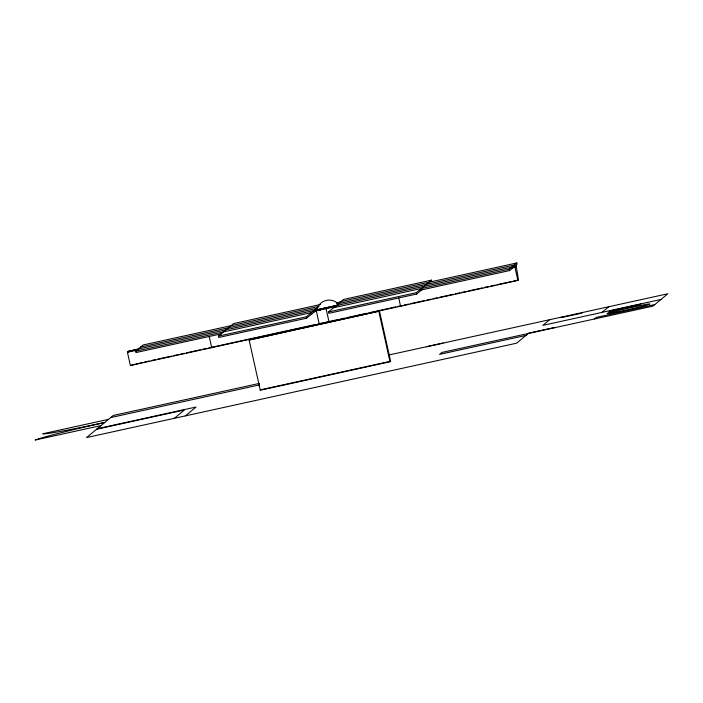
<?xml version="1.0" encoding="UTF-8"?>
<svg xmlns="http://www.w3.org/2000/svg" width="703" height="703" viewBox="0 0 703 703"><rect width="100%" height="100%" fill="white"/><g stroke="black" fill="none" stroke-linecap="round" stroke-linejoin="round"><path stroke-width="1.05" d="M513.12 266.771L516.354 266.235A9.684 0.624 77.6 0 0 517.188 271.912L518.48 279.97L517.883 280.462L130.371 365.49L127.428 352.238L128.807 351.105L313.907 310.55L314.215 311.921M221.673 333.758L135.934 352.572L135.635 351.21L143.184 344.953L318.942 306.376L306.359 316.807L218.475 336.096L218.782 337.466L306.657 318.178L317.571 309.144M130.371 365.49L142.7 362.423M218.475 336.096L233.581 323.582L320.383 304.531M212.288 347.15L211.7 347.642L209.213 336.429M249.134 340.05L379.479 311.069L390.604 361.263L389.989 361.764L260.268 390.235L249.134 340.05L379.479 311.069M174.37 418.303L184.432 409.963L96.61 429.234M185.346 415.895L196.04 407.028L97.242 428.716M422.521 289.179L416.642 294.039L328.767 313.327L328.459 311.956L343.565 299.443L431.449 280.154L431.747 281.525M319.83 323.556L319.232 324.048L316.297 310.796L317.703 309.821A9.684 0.624 77.6 0 0 317.738 310.401M329.61 321.42L329.022 321.904L326.078 308.652L327.493 307.677M260.268 390.235L260.875 389.726M328.459 311.956L416.343 292.676L431.449 280.154M401.158 305.708L400.561 306.2L398.75 298.046M333.494 307.782L509.253 269.214L516.81 262.957L517.109 264.328L509.561 270.585L419.533 290.339M511.749 267.913L514.947 267.21L516.318 266.068M426.545 346.72L443.11 343.09M549.72 319.689L542.865 325.366L660.996 299.443M561.961 317.009L561.135 317.686L581.311 313.266L582.137 312.58M554.228 327.8L554.641 327.457L528.709 333.152L516.582 343.205L86.548 437.574L113.209 415.482L259.442 383.39M601.935 312.404L608.78 306.728M594.562 318.951L596.46 317.378L654.809 304.575M640.705 303.977L639.22 305.207L608.965 311.842L610.125 310.884L640.38 304.25M341.052 301.525L516.81 262.957M336.64 302.861L340.902 301.921M336.377 303.081L340.639 302.141M140.67 347.036L316.42 308.468L316.728 309.838M338.53 303.617L514.288 265.049L514.596 266.419M337.502 303.96L339.628 303.485M316.368 309.918L337.387 305.295M316.833 309.838L511.775 267.131L512.074 268.502M129.906 351.034L138.447 349.163M316.868 310.005L338.213 305.322M514.227 266.701L516.354 266.235M138.799 349.321L128.104 351.676L128.218 352.229L128.131 351.658M316.139 310.418L336.429 305.946M512.425 267.351L515.642 266.63L515.774 267.158L513.515 267.307M316.165 310.603L320.48 309.636M127.428 352.238L137.032 350.129M314.162 311.262L335.735 306.526M318.424 310.462L320.559 309.997M135.635 351.21L311.394 312.633L311.693 314.004M144.836 361.957L149.098 361.026M151.233 360.551L155.504 359.62M157.639 359.145L171.506 356.105M173.641 355.639L177.912 354.699M180.047 354.233L184.318 353.293M186.444 352.827L200.32 349.786M202.455 349.312L206.726 348.38M208.853 347.906L286.982 330.762M288.88 330.348L315.788 324.443M317.923 323.969L338.196 319.522M340.278 319.074L344.602 318.116M346.684 317.668L367.01 313.204M369.093 312.756L373.407 311.798M375.499 311.35L395.815 306.877M397.907 306.429L402.169 305.497M404.304 305.023L408.575 304.091M410.71 303.617L424.577 300.576M426.712 300.111L430.983 299.17M433.118 298.705L437.38 297.764M439.516 297.299L453.391 294.258M455.526 293.784L459.788 292.852M461.924 292.378L466.194 291.446M468.33 290.972L482.196 287.931M484.332 287.465L488.603 286.525M490.738 286.059L495 285.119M497.135 284.653L511.011 281.613M513.146 281.138L518.48 279.97M389.4 354.874L667.85 293.766L652.911 306.148L441.862 352.458L439.551 354.374L525.985 335.41M110.696 417.564L259.556 384.901M108.561 419.331L42.698 433.786A76.021 2.522 -12.5 0 0 104.791 422.459A76.021 2.522 -12.5 0 0 35.15 440.043L101.012 425.587M261.938 389.497L390.604 361.263M514.947 267.21L517.883 280.462M509.253 269.214L509.561 270.585M421.378 288.502L421.677 289.873M416.343 292.676L416.642 294.039M378.864 311.578L389.989 361.764M306.359 316.807L306.657 318.178M128.807 351.105L128.842 351.263A9.684 0.624 77.6 0 0 128.869 351.851M316.868 309.1A12.935 12.9 50.4 0 1 338.705 304.311M616.83 311.956A21.802 0.721 -12.5 0 0 649.757 304.091A21.802 0.721 -12.5 0 0 618.93 310.208A21.802 0.721 -12.5 0 0 616.83 311.956"/></g></svg>
